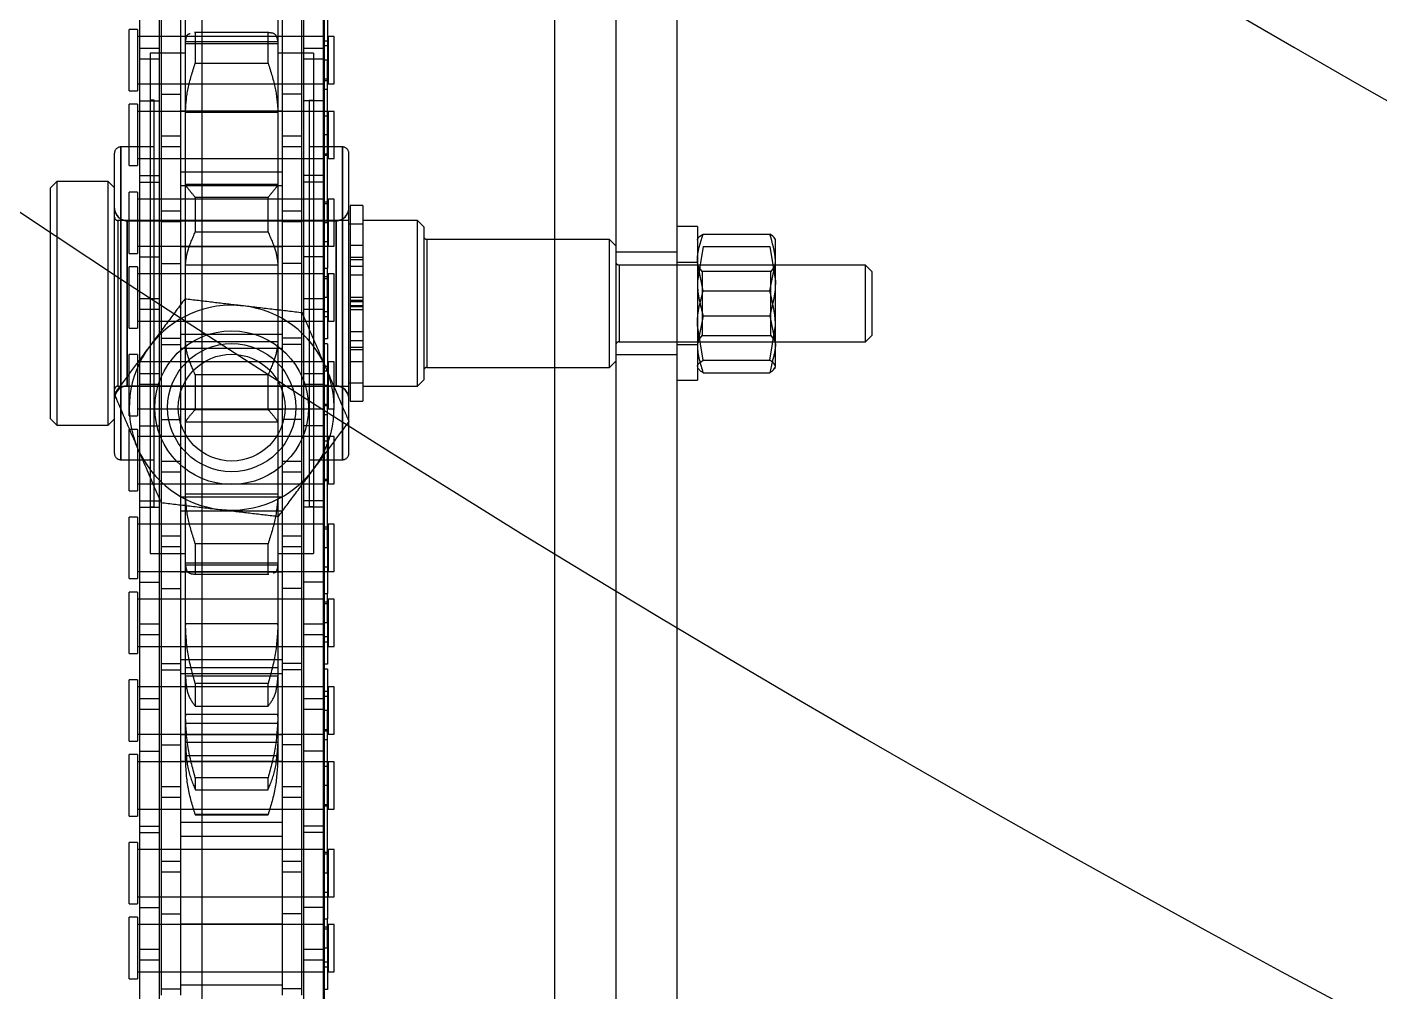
# Model space of a CAD drawing. Header units: metres. Extents: x 0 to 63075, y 0 to 44550.
# Drawn here: x 14133.5 to 14239.1, y 30574.9 to 30650.2 of the extents above; entities that cross this region are included whole.
import ezdxf

# ---------------------------------------------------------------- set-up
doc = ezdxf.new("R2010")
doc.units = ezdxf.units.M
doc.header["$LTSCALE"] = 75
doc.linetypes.add('HIDDEN2', pattern=[4.7625, 3.175, -1.5875])
for name, color, linetype in [('SDM', 7, 'Continuous'), ('SL1', 8, 'Continuous'), ('SL4', 4, 'Continuous'), ('ST1', 7, 'HIDDEN2')]:
    doc.layers.add(name, color=color, linetype=linetype)

# ---------------------------------------------------------------- blocks, each defined once
blk = doc.blocks.new('A$C52ce5e24')
at = {"layer": 'SL1'}
for radius, start, end in [(1221.5, 124.20985, 67.29436), (1158, 126.37415, 69.37001), (1150, 126.66829, 69.21988)]:
    blk.add_arc((6551.95, 10099.98), radius, start, end, dxfattribs=at)
blk = doc.blocks.new('A$Cb6dca9d5')
at = {"layer": 'SL4'}
for p, q in [((337.77, 4619.72), (337.77, 3669.71)), ((328.24, 3669.71), (328.24, 4459.48)), ((339.37, 3894.87), (337.77, 3894.87)), ((339.37, 3894.87), (339.37, 3882.87)), ((339.81, 3894.29), (345.02, 3894.29)), ((339.41, 3893.95), (339.37, 3893.87)), ((345.47, 3893.87), (345.42, 3893.95)), ((345.47, 3892.07), (345.47, 3893.87)), ((339.81, 3889.85), (339.37, 3892.07)), ((345.02, 3889.85), (345.47, 3892.07)), ((345.47, 3887.14), (345.47, 3892.07)), ((352.5, 3891.87), (345.47, 3891.87)), ((353, 3891.37), (352.5, 3891.87)), ((352.5, 3885.87), (352.5, 3891.87)), ((353, 3891.37), (353, 3886.37)), ((339.81, 3889.85), (345.02, 3889.85)), ((339.81, 3884.43), (339.37, 3887.14)), ((345.02, 3884.43), (345.47, 3887.14)), ((345.47, 3883.94), (345.47, 3887.14)), ((345.47, 3885.87), (352.5, 3885.87)), ((352.5, 3885.87), (353, 3886.37)), ((339.81, 3884.43), (345.02, 3884.43)), ((345.2, 3884.28), (345.02, 3883.46)), ((345.42, 3883.8), (345.47, 3883.87)), ((337.77, 3882.87), (339.37, 3882.87)), ((339.81, 3883.46), (345.02, 3883.46))]:
    blk.add_line(p, q, dxfattribs=at)
for points, knots in [([(339.37, 3892.07), (339.37, 3892.12), (339.37, 3892.87), (339.6, 3893.6), (339.81, 3894.29)], [0, 0, 0, 0, 0.070201, 1, 1, 1, 1]), ([(339.37, 3893.8), (339.37, 3893.85), (339.4, 3894.01), (339.64, 3894.17), (339.81, 3894.29)], [0, 0, 0, 0, 0.268634, 1, 1, 1, 1]), ([(345.47, 3892.07), (345.46, 3892.12), (345.46, 3892.87), (345.23, 3893.6), (345.02, 3894.29)], [0, 0, 0, 0, 0.070201, 1, 1, 1, 1]), ([(345.47, 3893.8), (345.46, 3893.85), (345.43, 3894.01), (345.19, 3894.17), (345.02, 3894.29)], [0, 0, 0, 0, 0.268634, 1, 1, 1, 1]), ([(339.37, 3887.14), (339.37, 3887.2), (339.37, 3888.12), (339.6, 3889.01), (339.81, 3889.85)], [0, 0, 0, 0, 0.0702006, 1, 1, 1, 1]), ([(345.47, 3887.14), (345.46, 3887.2), (345.46, 3888.12), (345.23, 3889.01), (345.02, 3889.85)], [0, 0, 0, 0, 0.070201, 1, 1, 1, 1]), ([(339.37, 3883.94), (339.37, 3883.99), (339.4, 3884.15), (339.64, 3884.31), (339.81, 3884.43)], [0, 0, 0, 0, 0.268634, 1, 1, 1, 1]), ([(339.81, 3883.46), (339.74, 3883.5), (339.55, 3883.61), (339.5, 3883.73), (339.46, 3883.8)], [0, 0, 0, 0, 0.360683, 1, 1, 1, 1]), ([(345.47, 3883.94), (345.46, 3883.99), (345.43, 3884.15), (345.19, 3884.31), (345.02, 3884.43)], [0, 0, 0, 0, 0.268634, 1, 1, 1, 1]), ([(345.02, 3883.46), (345.09, 3883.5), (345.35, 3883.66), (345.41, 3883.82), (345.47, 3883.94)], [0, 0, 0, 0, 0.257551, 1, 1, 1, 1])]:
    blk.add_open_spline(points, degree=3, knots=knots, dxfattribs=at)
at = {"layer": 'ST1'}
for p, q in [((333, 4669.71), (333, 3669.71)), ((328.24, 3669.71), (328.24, 4459.48)), ((300.7, 3732.73), (300.7, 3956.34)), ((310.22, 3949.79), (310.22, 3732.73)), ((295.84, 3904.7), (295.84, 3913.79)), ((297.36, 3904.7), (297.36, 3913.79)), ((299.4, 3909.35), (299.4, 3913.89)), ((306.61, 3913.89), (306.61, 3909.35)), ((308.64, 3904.7), (308.64, 3913.79)), ((310.16, 3904.7), (310.16, 3913.79)), ((297.51, 3901.95), (297.51, 3911.05)), ((299.03, 3901.95), (299.03, 3911.05)), ((306.97, 3901.95), (306.97, 3911.05)), ((308.48, 3901.95), (308.48, 3911.05)), ((310.49, 3911.11), (310.49, 3907.87)), ((295, 3905.48), (295, 3910.27)), ((295.66, 3910.27), (295, 3910.27)), ((295.66, 3910.27), (295.66, 3905.48)), ((300.16, 3910.02), (300.1, 3910)), ((305.9, 3910.02), (300.1, 3910.02)), ((300.16, 3910.02), (300.16, 3907.64)), ((305.84, 3910.02), (300.16, 3910.02)), ((305.84, 3907.64), (305.84, 3910.02)), ((310.16, 3909.72), (295.66, 3909.72)), ((297.36, 3909.72), (295.84, 3909.72)), ((299.03, 3909.72), (297.51, 3909.72)), ((306.97, 3909.72), (299.03, 3909.72)), ((299.4, 3903.86), (299.4, 3909.35)), ((306.61, 3909.31), (299.4, 3909.31)), ((299.4, 3909.16), (306.61, 3909.16)), ((306.61, 3909.35), (306.61, 3903.86)), ((308.48, 3909.72), (306.97, 3909.72)), ((310.16, 3909.72), (308.64, 3909.72)), ((310.53, 3909.35), (310.16, 3909.35)), ((310.49, 3908.98), (310.16, 3908.98)), ((310.53, 3909.72), (310.53, 3906.03)), ((311, 3909.72), (310.53, 3909.72)), ((311, 3906.03), (311, 3909.72)), ((295.84, 3908.81), (297.36, 3908.81)), ((297.36, 3907.95), (295.84, 3907.95)), ((299.4, 3908.42), (296.63, 3908.42)), ((296.63, 3908.42), (296.63, 3869.33)), ((309.38, 3908.42), (306.61, 3908.42)), ((308.64, 3908.81), (310.16, 3908.81)), ((310.16, 3907.95), (308.64, 3907.95)), ((309.38, 3908.42), (309.38, 3869.33)), ((310.49, 3907.87), (310.16, 3907.87)), ((310.49, 3895.17), (310.49, 3907.87)), ((300.16, 3907.64), (305.84, 3907.64)), ((295.66, 3906.03), (310.16, 3906.03)), ((295.84, 3906.03), (297.36, 3906.03)), ((297.51, 3906.03), (299.03, 3906.03)), ((299.03, 3906.03), (306.97, 3906.03)), ((306.97, 3905.99), (299.03, 3905.99)), ((306.97, 3906.03), (308.48, 3906.03)), ((308.64, 3906.03), (310.16, 3906.03)), ((310.16, 3906.4), (310.53, 3906.4)), ((310.49, 3906.26), (310.16, 3906.26)), ((310.53, 3906.03), (311, 3906.03)), ((295, 3905.48), (295.66, 3905.48)), ((295.84, 3904.7), (297.36, 3904.7)), ((295.84, 3898.35), (295.84, 3904.7)), ((296.94, 3904.75), (296.63, 3904.75)), ((296.94, 3872.99), (296.94, 3904.75)), ((297.36, 3898.35), (297.36, 3904.7)), ((297.51, 3905.2), (299.03, 3905.2)), ((308.48, 3905.2), (306.97, 3905.2)), ((310.16, 3904.7), (308.64, 3904.7)), ((308.64, 3898.35), (308.64, 3904.7)), ((309.06, 3904.75), (309.38, 3904.75)), ((309.06, 3904.75), (309.06, 3872.99)), ((310.49, 3905.58), (310.16, 3905.58)), ((310.16, 3898.35), (310.16, 3904.7)), ((295, 3899.63), (295, 3904.43)), ((295.66, 3904.43), (295, 3904.43)), ((295.66, 3904.43), (295.66, 3899.63)), ((310.16, 3903.87), (295.66, 3903.87)), ((297.36, 3903.87), (295.84, 3903.87)), ((299.03, 3903.87), (297.51, 3903.87)), ((299.03, 3903.91), (306.97, 3903.91)), ((306.97, 3903.87), (299.03, 3903.87)), ((299.4, 3903.78), (299.4, 3903.86)), ((306.61, 3903.78), (299.4, 3903.78)), ((299.4, 3898.15), (299.4, 3903.78)), ((306.61, 3903.86), (306.61, 3903.78)), ((306.61, 3903.78), (306.61, 3898.15)), ((308.48, 3903.87), (306.97, 3903.87)), ((310.49, 3903.87), (308.64, 3903.87)), ((310.53, 3903.87), (310.53, 3900.18)), ((311, 3903.87), (310.53, 3903.87)), ((311, 3900.18), (311, 3903.87)), ((310.53, 3903.5), (310.16, 3903.5)), ((297.51, 3901.09), (297.51, 3901.95)), ((297.51, 3901.95), (299.03, 3901.95)), ((299.03, 3901.09), (299.03, 3901.95)), ((306.97, 3901.09), (306.97, 3901.95)), ((306.97, 3901.95), (308.48, 3901.95)), ((308.48, 3901.09), (308.48, 3901.95)), ((310.49, 3902.03), (310.16, 3902.03)), ((293.86, 3877.15), (293.86, 3900.6)), ((294.34, 3876.66), (294.34, 3901.09)), ((296.94, 3901.09), (294.34, 3901.09)), ((294.34, 3901.09), (294.34, 3876.66)), ((297.51, 3892), (297.51, 3901.09)), ((299.03, 3901.09), (297.51, 3901.09)), ((299.03, 3892), (299.03, 3901.09)), ((306.97, 3892), (306.97, 3901.09)), ((308.48, 3901.09), (306.97, 3901.09)), ((308.48, 3892), (308.48, 3901.09)), ((311.66, 3901.09), (309.06, 3901.09)), ((310.16, 3900.55), (310.53, 3900.55)), ((311.66, 3876.66), (311.66, 3901.09)), ((311.66, 3901.09), (311.66, 3876.66)), ((312.15, 3877.15), (312.15, 3900.6)), ((295, 3899.63), (295.66, 3899.63)), ((295.66, 3900.18), (310.16, 3900.18)), ((295.84, 3900.18), (297.36, 3900.18)), ((297.51, 3900.18), (299.03, 3900.18)), ((299.03, 3900.18), (306.97, 3900.18)), ((306.97, 3900.18), (308.48, 3900.18)), ((308.64, 3900.18), (310.16, 3900.18)), ((310.49, 3900.41), (310.16, 3900.41)), ((310.53, 3900.18), (311, 3900.18)), ((289.36, 3898.4), (288.86, 3897.9)), ((289.36, 3898.4), (289.36, 3879.35)), ((293.36, 3898.4), (289.36, 3898.4)), ((293.36, 3879.35), (293.36, 3898.4)), ((293.86, 3897.9), (293.36, 3898.4)), ((295.84, 3898.85), (297.36, 3898.85)), ((295.84, 3898.35), (297.36, 3898.35)), ((295.84, 3889.25), (295.84, 3898.35)), ((297.36, 3889.25), (297.36, 3898.35)), ((306.97, 3899.13), (299.03, 3899.13)), ((310.16, 3898.85), (308.64, 3898.85)), ((310.16, 3898.35), (308.64, 3898.35)), ((308.64, 3889.25), (308.64, 3898.35)), ((310.16, 3889.25), (310.16, 3898.35)), ((288.86, 3879.85), (288.86, 3897.9)), ((295, 3892.78), (295, 3897.57)), ((295.66, 3897.57), (295, 3897.57)), ((295.66, 3897.57), (295.66, 3892.78)), ((299.03, 3898.07), (306.97, 3898.07)), ((299.4, 3891.91), (299.4, 3898.15)), ((299.4, 3898.15), (299.4, 3898.15)), ((306.61, 3898.15), (299.4, 3898.15)), ((306.61, 3898.15), (306.61, 3891.91)), ((306.61, 3898.15), (306.61, 3898.15)), ((310.16, 3897.02), (295.66, 3897.02)), ((297.36, 3897.02), (295.84, 3897.02)), ((299.03, 3897.02), (297.51, 3897.02)), ((306.97, 3897.02), (299.03, 3897.02)), ((300.16, 3897.15), (300.16, 3894.45)), ((305.84, 3897.15), (300.16, 3897.15)), ((305.84, 3894.45), (305.84, 3897.15)), ((308.48, 3897.02), (306.97, 3897.02)), ((310.16, 3897.02), (308.64, 3897.02)), ((310.49, 3896.79), (310.16, 3896.79)), ((310.53, 3896.65), (310.16, 3896.65)), ((310.53, 3897.02), (310.53, 3893.33)), ((311, 3897.02), (310.53, 3897.02)), ((311, 3893.33), (311, 3897.02)), ((312.25, 3896.52), (312.25, 3881.23)), ((313.25, 3896.52), (312.25, 3896.52)), ((313.25, 3896.52), (313.25, 3881.23)), ((294.11, 3895.35), (294.11, 3882.4)), ((312.15, 3895.35), (294.11, 3895.35)), ((311.17, 3895.35), (294.83, 3895.35)), ((294.83, 3895.32), (294.83, 3882.42)), ((294.83, 3895.32), (311.17, 3895.32)), ((294.83, 3882.42), (294.83, 3895.32)), ((297.51, 3896.11), (299.03, 3896.11)), ((299.03, 3895.25), (297.51, 3895.25)), ((306.97, 3896.11), (308.48, 3896.11)), ((308.48, 3895.25), (306.97, 3895.25)), ((310.49, 3895.17), (310.16, 3895.17)), ((310.49, 3895.17), (310.49, 3891.62)), ((311.17, 3895.32), (311.17, 3882.42)), ((311.17, 3882.42), (311.17, 3895.32)), ((317.5, 3895.35), (313.25, 3895.35)), ((317.5, 3882.4), (317.5, 3895.35)), ((318, 3894.85), (317.5, 3895.35)), ((300.16, 3894.45), (305.84, 3894.45)), ((313.25, 3895.07), (312.15, 3895.07)), ((313.25, 3895.07), (312.25, 3895.07)), ((318, 3894.85), (318, 3882.9)), ((295.66, 3893.33), (310.16, 3893.33)), ((295.84, 3893.33), (297.36, 3893.33)), ((297.51, 3893.33), (299.03, 3893.33)), ((299.03, 3893.33), (306.97, 3893.33)), ((306.97, 3893.29), (299.03, 3893.29)), ((306.97, 3893.33), (308.48, 3893.33)), ((308.64, 3893.33), (310.49, 3893.33)), ((310.16, 3893.7), (310.53, 3893.7)), ((310.53, 3893.33), (311, 3893.33)), ((312.25, 3893.42), (313.25, 3893.42)), ((318.25, 3893.87), (318.25, 3883.92)), ((332.5, 3893.87), (318.25, 3893.87)), ((332.5, 3883.87), (332.5, 3893.87)), ((333, 3893.37), (332.5, 3893.87)), ((333, 3893.37), (333, 3884.37)), ((339.81, 3893.31), (339.37, 3890.61)), ((339.81, 3893.31), (345.02, 3893.31)), ((345.02, 3893.31), (345.47, 3890.61)), ((295, 3892.78), (295.66, 3892.78)), ((295.84, 3892.5), (297.36, 3892.5)), ((310.16, 3892.5), (308.64, 3892.5)), ((312.25, 3892.47), (313.25, 3892.47)), ((312.25, 3892.29), (313.25, 3892.29)), ((337.77, 3892.87), (333, 3892.87)), ((339.37, 3892.07), (337.77, 3892.07)), ((295, 3886.93), (295, 3891.73)), ((295.66, 3891.73), (295, 3891.73)), ((295.66, 3891.73), (295.66, 3886.93)), ((310.16, 3891.17), (295.66, 3891.17)), ((297.36, 3891.17), (295.84, 3891.17)), ((297.51, 3892), (299.03, 3892)), ((297.51, 3885.65), (297.51, 3892)), ((299.03, 3891.17), (297.51, 3891.17)), ((299.03, 3885.65), (299.03, 3892)), ((299.03, 3891.21), (306.97, 3891.21)), ((306.97, 3891.17), (299.03, 3891.17)), ((299.4, 3891.86), (299.4, 3891.91)), ((306.61, 3891.86), (299.4, 3891.86)), ((299.4, 3885.88), (299.4, 3891.86)), ((306.61, 3891.91), (306.61, 3891.86)), ((306.61, 3891.86), (306.61, 3885.88)), ((308.48, 3892), (306.97, 3892)), ((306.97, 3885.65), (306.97, 3892)), ((308.48, 3891.17), (306.97, 3891.17)), ((308.48, 3885.65), (308.48, 3892)), ((310.16, 3891.17), (308.64, 3891.17)), ((310.16, 3891.62), (310.49, 3891.62)), ((310.49, 3889.33), (310.49, 3891.62)), ((310.53, 3891.17), (310.53, 3887.48)), ((311, 3891.17), (310.53, 3891.17)), ((311, 3887.48), (311, 3891.17)), ((312.25, 3891.78), (313.25, 3891.78)), ((313.25, 3891.07), (312.25, 3891.07)), ((333.25, 3891.87), (333.25, 3885.87)), ((345.47, 3891.87), (333.25, 3891.87)), ((339.39, 3891.87), (339.37, 3891.87)), ((339.39, 3891.87), (339.39, 3885.87)), ((339.74, 3891.37), (339.39, 3891.87)), ((339.74, 3891.37), (339.74, 3886.41)), ((345.11, 3891.37), (339.74, 3891.37)), ((345.47, 3891.87), (345.11, 3891.37)), ((345.11, 3886.37), (345.11, 3891.37)), ((310.49, 3890.95), (310.16, 3890.95)), ((310.53, 3890.8), (310.16, 3890.8)), ((295.84, 3888.39), (295.84, 3889.25)), ((295.84, 3889.25), (297.36, 3889.25)), ((297.36, 3888.39), (297.36, 3889.25)), ((308.64, 3888.39), (308.64, 3889.25)), ((308.64, 3889.25), (310.16, 3889.25)), ((310.49, 3889.33), (310.16, 3889.33)), ((310.16, 3888.39), (310.16, 3889.25)), ((310.49, 3889.33), (310.49, 3886.1)), ((312.25, 3889.37), (313.25, 3889.37)), ((312.25, 3889.12), (313.25, 3889.12)), ((312.25, 3889.03), (313.25, 3889.03)), ((295.84, 3879.3), (295.84, 3888.39)), ((297.36, 3888.39), (295.84, 3888.39)), ((297.36, 3879.3), (297.36, 3888.39)), ((308.64, 3879.3), (308.64, 3888.39)), ((310.16, 3888.39), (308.64, 3888.39)), ((310.16, 3879.3), (310.16, 3888.39)), ((310.49, 3888.22), (310.16, 3888.22)), ((310.16, 3887.85), (310.53, 3887.85)), ((312.25, 3888.71), (313.25, 3888.71)), ((312.25, 3888.62), (313.25, 3888.62)), ((313.25, 3888.37), (312.25, 3888.37)), ((339.81, 3887.9), (339.37, 3885.68)), ((339.81, 3887.9), (345.02, 3887.9)), ((345.02, 3887.9), (345.47, 3885.68)), ((295, 3886.93), (295.66, 3886.93)), ((295.66, 3887.48), (310.16, 3887.48)), ((295.84, 3887.48), (297.36, 3887.48)), ((297.51, 3887.48), (299.03, 3887.48)), ((299.03, 3887.48), (306.97, 3887.48)), ((306.97, 3887.48), (308.48, 3887.48)), ((308.64, 3887.48), (310.16, 3887.48)), ((310.53, 3887.48), (311, 3887.48)), ((297.51, 3886.15), (299.03, 3886.15)), ((306.97, 3886.43), (299.03, 3886.43)), ((299.4, 3885.83), (299.4, 3885.88)), ((306.61, 3885.88), (299.4, 3885.88)), ((299.4, 3879.6), (299.4, 3885.83)), ((306.61, 3885.88), (306.61, 3885.83)), ((306.61, 3885.83), (306.61, 3879.6)), ((308.48, 3886.15), (306.97, 3886.15)), ((310.49, 3886.1), (310.16, 3886.1)), ((310.49, 3885.71), (310.16, 3885.71)), ((310.49, 3885.71), (310.49, 3882.47)), ((312.25, 3886.67), (313.25, 3886.67)), ((312.25, 3885.97), (313.25, 3885.97)), ((333.25, 3885.87), (345.47, 3885.87)), ((337.77, 3885.67), (339.37, 3885.67)), ((339.37, 3885.87), (339.39, 3885.87)), ((339.39, 3885.87), (339.74, 3886.37)), ((339.74, 3886.41), (339.74, 3886.37)), ((339.74, 3886.37), (345.11, 3886.37)), ((345.11, 3886.37), (345.47, 3885.87)), ((295, 3880.08), (295, 3884.87)), ((295.66, 3884.87), (295, 3884.87)), ((295.66, 3884.87), (295.66, 3880.08)), ((297.51, 3885.65), (299.03, 3885.65)), ((297.51, 3876.55), (297.51, 3885.65)), ((299.03, 3876.55), (299.03, 3885.65)), ((299.03, 3885.37), (306.97, 3885.37)), ((308.48, 3885.65), (306.97, 3885.65)), ((306.97, 3876.55), (306.97, 3885.65)), ((308.48, 3876.55), (308.48, 3885.65)), ((312.25, 3885.45), (313.25, 3885.45)), ((312.25, 3885.28), (313.25, 3885.28)), ((333, 3884.87), (337.77, 3884.87)), ((310.16, 3884.32), (295.66, 3884.32)), ((297.36, 3884.32), (295.84, 3884.32)), ((299.03, 3884.32), (297.51, 3884.32)), ((306.97, 3884.32), (299.03, 3884.32)), ((308.48, 3884.32), (306.97, 3884.32)), ((310.16, 3884.32), (308.64, 3884.32)), ((310.53, 3883.95), (310.16, 3883.95)), ((310.49, 3883.58), (310.16, 3883.58)), ((310.53, 3884.32), (310.53, 3880.63)), ((311, 3884.32), (310.53, 3884.32)), ((311, 3880.63), (311, 3884.32)), ((312.25, 3884.33), (313.25, 3884.33)), ((318.25, 3883.87), (332.5, 3883.87)), ((332.5, 3883.87), (333, 3884.37)), ((295.84, 3883.41), (297.36, 3883.41)), ((297.36, 3882.55), (295.84, 3882.55)), ((305.84, 3883.29), (300.16, 3883.29)), ((300.16, 3883.29), (300.16, 3880.59)), ((305.84, 3880.59), (305.84, 3883.29)), ((308.64, 3883.41), (310.16, 3883.41)), ((310.16, 3882.55), (308.64, 3882.55)), ((312.15, 3882.67), (313.25, 3882.67)), ((312.25, 3882.67), (313.25, 3882.67)), ((317.5, 3882.4), (318, 3882.9)), ((294.11, 3882.4), (312.15, 3882.4)), ((311.17, 3882.42), (294.83, 3882.42)), ((294.83, 3882.4), (311.17, 3882.4)), ((310.49, 3882.47), (310.16, 3882.47)), ((310.49, 3869.77), (310.49, 3882.47)), ((313.25, 3882.4), (317.5, 3882.4)), ((295.66, 3880.63), (310.16, 3880.63)), ((295.84, 3880.63), (297.36, 3880.63)), ((297.51, 3880.63), (299.03, 3880.63)), ((299.03, 3880.63), (306.97, 3880.63)), ((306.97, 3880.59), (299.03, 3880.59)), ((300.16, 3880.59), (305.84, 3880.59)), ((306.97, 3880.63), (308.48, 3880.63)), ((308.64, 3880.63), (310.16, 3880.63)), ((310.16, 3881), (310.53, 3881)), ((310.49, 3880.86), (310.16, 3880.86)), ((310.53, 3880.63), (311, 3880.63)), ((312.25, 3881.23), (313.25, 3881.23)), ((288.86, 3879.85), (289.36, 3879.35)), ((289.36, 3879.35), (293.36, 3879.35)), ((293.36, 3879.35), (293.86, 3879.85)), ((295, 3880.08), (295.66, 3880.08)), ((297.51, 3879.8), (299.03, 3879.8)), ((299.4, 3879.59), (299.4, 3879.6)), ((306.61, 3879.59), (299.4, 3879.59)), ((299.4, 3873.97), (299.4, 3879.59)), ((306.61, 3879.6), (306.61, 3879.59)), ((306.61, 3879.59), (306.61, 3873.97)), ((308.48, 3879.8), (306.97, 3879.8)), ((310.49, 3880.18), (310.16, 3880.18)), ((295, 3874.23), (295, 3879.03)), ((295.66, 3879.03), (295, 3879.03)), ((295.66, 3879.03), (295.66, 3874.23)), ((310.16, 3878.47), (295.66, 3878.47)), ((295.84, 3879.3), (297.36, 3879.3)), ((295.84, 3872.95), (295.84, 3879.3)), ((297.36, 3878.47), (295.84, 3878.47)), ((297.36, 3872.95), (297.36, 3879.3)), ((299.03, 3878.47), (297.51, 3878.47)), ((299.03, 3878.51), (306.97, 3878.51)), ((306.97, 3878.47), (299.03, 3878.47)), ((308.48, 3878.47), (306.97, 3878.47)), ((310.16, 3879.3), (308.64, 3879.3)), ((308.64, 3872.95), (308.64, 3879.3)), ((310.49, 3878.47), (308.64, 3878.47)), ((310.16, 3872.95), (310.16, 3879.3)), ((310.53, 3878.47), (310.53, 3874.78)), ((311, 3878.47), (310.53, 3878.47)), ((311, 3874.78), (311, 3878.47)), ((310.53, 3878.1), (310.16, 3878.1)), ((294.34, 3876.66), (296.94, 3876.66)), ((297.51, 3875.69), (297.51, 3876.55)), ((297.51, 3876.55), (299.03, 3876.55)), ((299.03, 3875.69), (299.03, 3876.55)), ((306.97, 3875.69), (306.97, 3876.55)), ((306.97, 3876.55), (308.48, 3876.55)), ((308.48, 3875.69), (308.48, 3876.55)), ((309.06, 3876.66), (311.66, 3876.66)), ((310.49, 3876.63), (310.16, 3876.63)), ((297.51, 3866.6), (297.51, 3875.69)), ((299.03, 3875.69), (297.51, 3875.69)), ((299.03, 3866.6), (299.03, 3875.69)), ((306.97, 3866.6), (306.97, 3875.69)), ((308.48, 3875.69), (306.97, 3875.69)), ((308.48, 3866.6), (308.48, 3875.69)), ((310.16, 3875.15), (310.53, 3875.15)), ((295, 3874.23), (295.66, 3874.23)), ((295.66, 3874.78), (310.16, 3874.78)), ((295.84, 3874.78), (297.36, 3874.78)), ((297.51, 3874.78), (299.03, 3874.78)), ((299.03, 3874.78), (306.97, 3874.78)), ((306.97, 3874.78), (308.48, 3874.78)), ((308.64, 3874.78), (310.16, 3874.78)), ((310.49, 3875.01), (310.16, 3875.01)), ((310.53, 3874.78), (311, 3874.78)), ((295.84, 3873.45), (297.36, 3873.45)), ((296.63, 3872.99), (296.94, 3872.99)), ((306.97, 3873.73), (299.03, 3873.73)), ((299.4, 3873.88), (299.4, 3873.97)), ((306.61, 3873.97), (299.4, 3873.97)), ((299.4, 3868.4), (299.4, 3873.88)), ((306.61, 3873.97), (306.61, 3873.88)), ((306.61, 3873.88), (306.61, 3868.4)), ((310.16, 3873.45), (308.64, 3873.45)), ((309.38, 3872.99), (309.06, 3872.99)), ((295, 3867.38), (295, 3872.17)), ((295.66, 3872.17), (295, 3872.17)), ((295.66, 3872.17), (295.66, 3867.38)), ((295.84, 3872.95), (297.36, 3872.95)), ((295.84, 3863.85), (295.84, 3872.95)), ((297.36, 3863.85), (297.36, 3872.95)), ((299.03, 3872.67), (306.97, 3872.67)), ((310.16, 3872.95), (308.64, 3872.95)), ((308.64, 3863.85), (308.64, 3872.95)), ((310.16, 3863.85), (310.16, 3872.95)), ((310.16, 3871.62), (295.66, 3871.62)), ((297.36, 3871.62), (295.84, 3871.62)), ((299.03, 3871.62), (297.51, 3871.62)), ((306.97, 3871.62), (299.03, 3871.62)), ((308.48, 3871.62), (306.97, 3871.62)), ((310.16, 3871.62), (308.64, 3871.62)), ((310.49, 3871.39), (310.16, 3871.39)), ((310.53, 3871.25), (310.16, 3871.25)), ((310.53, 3871.62), (310.53, 3867.93)), ((311, 3871.62), (310.53, 3871.62)), ((311, 3867.93), (311, 3871.62)), ((297.51, 3870.71), (299.03, 3870.71)), ((299.03, 3869.85), (297.51, 3869.85)), ((305.84, 3870.1), (300.16, 3870.1)), ((300.16, 3870.1), (300.16, 3867.73)), ((305.84, 3867.73), (305.84, 3870.1)), ((306.97, 3870.71), (308.48, 3870.71)), ((308.48, 3869.85), (306.97, 3869.85)), ((296.63, 3869.33), (299.4, 3869.33)), ((306.61, 3869.33), (309.38, 3869.33)), ((310.49, 3869.77), (310.16, 3869.77)), ((310.49, 3869.77), (310.49, 3866.22)), ((295.66, 3867.93), (310.16, 3867.93)), ((295.84, 3867.93), (297.36, 3867.93)), ((297.51, 3867.93), (299.03, 3867.93)), ((299.03, 3867.93), (306.97, 3867.93)), ((306.97, 3867.89), (299.03, 3867.89)), ((306.61, 3868.59), (299.4, 3868.59)), ((306.61, 3868.44), (299.4, 3868.44)), ((299.4, 3863.85), (299.4, 3868.4)), ((300.1, 3867.72), (305.9, 3867.72)), ((300.16, 3867.73), (305.84, 3867.73)), ((305.84, 3867.73), (305.9, 3867.74)), ((306.61, 3868.4), (306.61, 3863.85)), ((306.97, 3867.93), (308.48, 3867.93)), ((308.64, 3867.93), (310.49, 3867.93)), ((310.16, 3868.3), (310.53, 3868.3)), ((310.53, 3867.93), (311, 3867.93)), ((295, 3867.38), (295.66, 3867.38)), ((295.84, 3867.1), (297.36, 3867.1)), ((310.16, 3867.1), (308.64, 3867.1)), ((295, 3861.53), (295, 3866.33)), ((295.66, 3866.33), (295, 3866.33)), ((295.66, 3866.33), (295.66, 3861.53)), ((310.16, 3865.77), (295.66, 3865.77)), ((297.36, 3865.77), (295.84, 3865.77)), ((297.51, 3866.6), (299.03, 3866.6)), ((297.51, 3860.25), (297.51, 3866.6)), ((299.03, 3865.77), (297.51, 3865.77)), ((299.03, 3860.25), (299.03, 3866.6)), ((299.03, 3865.81), (306.97, 3865.81)), ((306.97, 3865.77), (299.03, 3865.77)), ((308.48, 3866.6), (306.97, 3866.6)), ((306.97, 3860.25), (306.97, 3866.6)), ((308.48, 3865.77), (306.97, 3865.77)), ((308.48, 3860.25), (308.48, 3866.6)), ((310.16, 3865.77), (308.64, 3865.77)), ((310.16, 3866.22), (310.49, 3866.22)), ((310.49, 3863.93), (310.49, 3866.22)), ((310.53, 3865.77), (310.53, 3862.08)), ((311, 3865.77), (310.53, 3865.77)), ((311, 3862.08), (311, 3865.77)), ((310.49, 3865.55), (310.16, 3865.55)), ((310.53, 3865.4), (310.16, 3865.4)), ((295.84, 3862.99), (295.84, 3863.85)), ((295.84, 3863.85), (297.36, 3863.85)), ((297.36, 3862.99), (297.36, 3863.85)), ((306.61, 3863.85), (299.4, 3863.85)), ((299.4, 3863.74), (299.4, 3863.85)), ((299.4, 3863.85), (299.4, 3863.74)), ((299.4, 3859.67), (299.4, 3863.74)), ((306.61, 3863.85), (306.61, 3863.74)), ((306.61, 3863.74), (306.61, 3863.85)), ((306.61, 3863.74), (306.61, 3859.67)), ((308.64, 3862.99), (308.64, 3863.85)), ((308.64, 3863.85), (310.16, 3863.85)), ((310.49, 3863.93), (310.16, 3863.93)), ((310.16, 3862.99), (310.16, 3863.85)), ((310.49, 3863.93), (310.49, 3860.7)), ((295.84, 3853.9), (295.84, 3862.99)), ((297.36, 3862.99), (295.84, 3862.99)), ((297.36, 3853.9), (297.36, 3862.99)), ((308.64, 3853.9), (308.64, 3862.99)), ((310.16, 3862.99), (308.64, 3862.99)), ((310.16, 3853.9), (310.16, 3862.99)), ((310.49, 3862.82), (310.16, 3862.82)), ((310.16, 3862.45), (310.53, 3862.45)), ((295, 3861.53), (295.66, 3861.53)), ((295.66, 3862.08), (310.16, 3862.08)), ((295.84, 3862.08), (297.36, 3862.08)), ((297.51, 3862.08), (299.03, 3862.08)), ((299.03, 3862.08), (306.97, 3862.08)), ((306.97, 3862.08), (308.48, 3862.08)), ((308.64, 3862.08), (310.16, 3862.08)), ((310.53, 3862.08), (311, 3862.08)), ((297.51, 3860.75), (299.03, 3860.75)), ((306.97, 3861.03), (299.03, 3861.03)), ((306.61, 3860.42), (299.4, 3860.42)), ((308.48, 3860.75), (306.97, 3860.75)), ((310.49, 3860.7), (310.16, 3860.7)), ((295, 3854.68), (295, 3859.47)), ((295.66, 3859.47), (295, 3859.47)), ((295.66, 3859.47), (295.66, 3854.68)), ((297.51, 3860.25), (299.03, 3860.25)), ((297.51, 3851.15), (297.51, 3860.25)), ((299.03, 3851.15), (299.03, 3860.25)), ((299.03, 3859.97), (306.97, 3859.97)), ((306.61, 3859.75), (299.4, 3859.75)), ((299.4, 3856.76), (299.4, 3859.67)), ((306.61, 3859.67), (306.61, 3856.76)), ((308.48, 3860.25), (306.97, 3860.25)), ((306.97, 3851.15), (306.97, 3860.25)), ((308.48, 3851.15), (308.48, 3860.25)), ((310.49, 3860.31), (310.16, 3860.31)), ((310.49, 3860.31), (310.49, 3857.07)), ((310.16, 3858.92), (295.66, 3858.92)), ((297.36, 3858.92), (295.84, 3858.92)), ((299.03, 3858.92), (297.51, 3858.92)), ((306.97, 3858.92), (299.03, 3858.92)), ((300.16, 3859.18), (300.16, 3857.41)), ((305.84, 3859.18), (300.16, 3859.18)), ((305.84, 3857.41), (305.84, 3859.18)), ((308.48, 3858.92), (306.97, 3858.92)), ((310.16, 3858.92), (308.64, 3858.92)), ((310.53, 3858.55), (310.16, 3858.55)), ((310.53, 3858.92), (310.53, 3855.23)), ((311, 3858.92), (310.53, 3858.92)), ((311, 3855.23), (311, 3858.92)), ((295.84, 3858.01), (297.36, 3858.01)), ((297.36, 3857.15), (295.84, 3857.15)), ((300.16, 3857.41), (305.84, 3857.41)), ((308.64, 3858.01), (310.16, 3858.01)), ((310.16, 3857.15), (308.64, 3857.15)), ((310.49, 3858.18), (310.16, 3858.18)), ((306.61, 3856.76), (299.4, 3856.76)), ((299.4, 3856.63), (299.4, 3856.76)), ((299.4, 3856.76), (299.4, 3856.63)), ((299.4, 3854.46), (299.4, 3856.63)), ((306.61, 3856.76), (306.61, 3856.63)), ((306.61, 3856.63), (306.61, 3856.76)), ((306.61, 3856.63), (306.61, 3854.46)), ((310.49, 3857.07), (310.16, 3857.07)), ((310.49, 3844.37), (310.49, 3857.07)), ((295.66, 3855.23), (310.16, 3855.23)), ((295.84, 3855.23), (297.36, 3855.23)), ((297.51, 3855.23), (299.03, 3855.23)), ((299.03, 3855.23), (306.97, 3855.23)), ((306.97, 3855.19), (299.03, 3855.19)), ((306.61, 3856.07), (299.4, 3856.07)), ((306.97, 3855.23), (308.48, 3855.23)), ((308.64, 3855.23), (310.16, 3855.23)), ((310.16, 3855.6), (310.53, 3855.6)), ((310.49, 3855.46), (310.16, 3855.46)), ((310.53, 3855.23), (311, 3855.23)), ((295, 3854.68), (295.66, 3854.68)), ((297.51, 3854.4), (299.03, 3854.4)), ((306.61, 3854.57), (299.4, 3854.57)), ((299.4, 3853.53), (299.4, 3854.46)), ((306.61, 3854.46), (306.61, 3853.53)), ((308.48, 3854.4), (306.97, 3854.4)), ((310.49, 3854.78), (310.16, 3854.78)), ((295, 3848.83), (295, 3853.63)), ((295.66, 3853.63), (295, 3853.63)), ((295.66, 3853.63), (295.66, 3848.83)), ((310.16, 3853.07), (295.66, 3853.07)), ((295.84, 3853.9), (297.36, 3853.9)), ((295.84, 3847.55), (295.84, 3853.9)), ((297.36, 3853.07), (295.84, 3853.07)), ((297.36, 3847.55), (297.36, 3853.9)), ((299.03, 3853.07), (297.51, 3853.07)), ((299.03, 3853.11), (306.97, 3853.11)), ((306.97, 3853.07), (299.03, 3853.07)), ((306.61, 3853.53), (299.4, 3853.53)), ((299.4, 3853.41), (299.4, 3853.53)), ((299.4, 3853.53), (299.4, 3853.41)), ((299.4, 3853.27), (299.4, 3853.41)), ((306.6, 3852.77), (306.61, 3853.27)), ((306.61, 3853.53), (306.61, 3853.41)), ((306.61, 3853.41), (306.61, 3853.53)), ((306.61, 3853.41), (306.61, 3853.27)), ((308.48, 3853.07), (306.97, 3853.07)), ((310.16, 3853.9), (308.64, 3853.9)), ((308.64, 3847.55), (308.64, 3853.9)), ((310.49, 3853.07), (308.64, 3853.07)), ((310.16, 3847.55), (310.16, 3853.9)), ((310.53, 3853.07), (310.53, 3849.38)), ((311, 3853.07), (310.53, 3853.07)), ((311, 3849.38), (311, 3853.07)), ((310.53, 3852.7), (310.16, 3852.7)), ((297.51, 3850.29), (297.51, 3851.15)), ((297.51, 3851.15), (299.03, 3851.15)), ((299.03, 3850.29), (299.03, 3851.15)), ((300.16, 3851.83), (300.16, 3850.89)), ((305.84, 3851.83), (300.16, 3851.83)), ((300.16, 3850.89), (305.84, 3850.89)), ((305.84, 3850.89), (305.84, 3851.83)), ((306.97, 3850.29), (306.97, 3851.15)), ((306.97, 3851.15), (308.48, 3851.15)), ((308.48, 3850.29), (308.48, 3851.15)), ((310.49, 3851.23), (310.16, 3851.23)), ((297.51, 3841.2), (297.51, 3850.29)), ((299.03, 3850.29), (297.51, 3850.29)), ((299.03, 3841.2), (299.03, 3850.29)), ((306.97, 3841.2), (306.97, 3850.29)), ((308.48, 3850.29), (306.97, 3850.29)), ((308.48, 3841.2), (308.48, 3850.29)), ((310.16, 3849.75), (310.53, 3849.75)), ((295, 3848.83), (295.66, 3848.83)), ((295.66, 3849.38), (310.16, 3849.38)), ((295.84, 3849.38), (297.36, 3849.38)), ((297.51, 3849.38), (299.03, 3849.38)), ((299.03, 3849.38), (306.97, 3849.38)), ((305.84, 3848.96), (300.16, 3848.96)), ((300.16, 3848.96), (300.16, 3848.93)), ((300.16, 3848.93), (305.84, 3848.93)), ((305.84, 3848.93), (305.84, 3848.96)), ((306.97, 3849.38), (308.48, 3849.38)), ((308.64, 3849.38), (310.16, 3849.38)), ((310.49, 3849.61), (310.16, 3849.61)), ((310.53, 3849.38), (311, 3849.38)), ((295.84, 3848.05), (297.36, 3848.05)), ((306.97, 3848.33), (299.03, 3848.33)), ((310.16, 3848.05), (308.64, 3848.05)), ((295, 3841.98), (295, 3846.77)), ((295.66, 3846.77), (295, 3846.77)), ((295.66, 3846.77), (295.66, 3841.98)), ((295.84, 3847.55), (297.36, 3847.55)), ((295.84, 3838.45), (295.84, 3847.55)), ((297.36, 3838.45), (297.36, 3847.55)), ((299.03, 3847.27), (306.97, 3847.27)), ((310.16, 3847.55), (308.64, 3847.55)), ((308.64, 3838.45), (308.64, 3847.55)), ((310.16, 3838.45), (310.16, 3847.55)), ((310.16, 3846.22), (295.66, 3846.22)), ((297.36, 3846.22), (295.84, 3846.22)), ((299.03, 3846.22), (297.51, 3846.22)), ((306.97, 3846.22), (299.03, 3846.22)), ((308.48, 3846.22), (306.97, 3846.22)), ((310.16, 3846.22), (308.64, 3846.22)), ((310.49, 3845.99), (310.16, 3845.99)), ((310.53, 3845.85), (310.16, 3845.85)), ((310.53, 3846.22), (310.53, 3842.53)), ((311, 3846.22), (310.53, 3846.22)), ((311, 3842.53), (311, 3846.22)), ((297.51, 3845.31), (299.03, 3845.31)), ((306.97, 3845.31), (308.48, 3845.31)), ((299.03, 3844.45), (297.51, 3844.45)), ((308.48, 3844.45), (306.97, 3844.45)), ((310.49, 3844.37), (310.16, 3844.37)), ((310.49, 3844.37), (310.49, 3840.82)), ((295.66, 3842.53), (310.16, 3842.53)), ((295.84, 3842.53), (297.36, 3842.53)), ((297.51, 3842.53), (299.03, 3842.53)), ((299.03, 3842.53), (306.97, 3842.53)), ((306.97, 3842.49), (299.03, 3842.49)), ((306.97, 3842.53), (308.48, 3842.53)), ((308.64, 3842.53), (310.49, 3842.53)), ((310.16, 3842.9), (310.53, 3842.9)), ((310.53, 3842.53), (311, 3842.53)), ((295, 3841.98), (295.66, 3841.98)), ((295.84, 3841.7), (297.36, 3841.7)), ((310.16, 3841.7), (308.64, 3841.7)), ((295, 3836.13), (295, 3840.93)), ((295.66, 3840.93), (295, 3840.93)), ((295.66, 3840.93), (295.66, 3836.13)), ((310.16, 3840.37), (295.66, 3840.37)), ((297.36, 3840.37), (295.84, 3840.37)), ((297.51, 3841.2), (299.03, 3841.2)), ((297.51, 3834.85), (297.51, 3841.2)), ((299.03, 3840.37), (297.51, 3840.37)), ((299.03, 3834.85), (299.03, 3841.2)), ((299.03, 3840.41), (306.97, 3840.41)), ((306.97, 3840.37), (299.03, 3840.37)), ((308.48, 3841.2), (306.97, 3841.2)), ((306.97, 3834.85), (306.97, 3841.2)), ((308.48, 3840.37), (306.97, 3840.37)), ((308.48, 3834.85), (308.48, 3841.2)), ((310.16, 3840.37), (308.64, 3840.37)), ((310.16, 3840.82), (310.49, 3840.82)), ((310.49, 3838.53), (310.49, 3840.82)), ((310.53, 3840.37), (310.53, 3836.68)), ((311, 3840.37), (310.53, 3840.37)), ((311, 3836.68), (311, 3840.37)), ((310.49, 3840.15), (310.16, 3840.15)), ((310.53, 3840), (310.16, 3840)), ((295.84, 3837.59), (295.84, 3838.45)), ((295.84, 3838.45), (297.36, 3838.45)), ((297.36, 3837.59), (297.36, 3838.45)), ((308.64, 3837.59), (308.64, 3838.45)), ((308.64, 3838.45), (310.16, 3838.45)), ((310.49, 3838.53), (310.16, 3838.53)), ((310.16, 3837.59), (310.16, 3838.45)), ((310.49, 3838.53), (310.49, 3835.3)), ((295.84, 3828.5), (295.84, 3837.59)), ((297.36, 3837.59), (295.84, 3837.59)), ((297.36, 3828.5), (297.36, 3837.59)), ((308.64, 3828.5), (308.64, 3837.59)), ((310.16, 3837.59), (308.64, 3837.59)), ((310.16, 3828.5), (310.16, 3837.59)), ((310.49, 3837.42), (310.16, 3837.42)), ((295, 3836.13), (295.66, 3836.13)), ((295.66, 3836.68), (310.16, 3836.68)), ((295.84, 3836.68), (297.36, 3836.68)), ((297.51, 3836.68), (299.03, 3836.68)), ((299.03, 3836.68), (306.97, 3836.68)), ((306.97, 3836.68), (308.48, 3836.68)), ((308.64, 3836.68), (310.16, 3836.68)), ((310.16, 3837.05), (310.53, 3837.05)), ((310.53, 3836.68), (311, 3836.68)), ((297.51, 3835.35), (299.03, 3835.35)), ((306.97, 3835.63), (299.03, 3835.63)), ((308.48, 3835.35), (306.97, 3835.35)), ((310.49, 3835.3), (310.16, 3835.3))]:
    blk.add_line(p, q, dxfattribs=at)
for radius in [6, 5, 4.17]:
    blk.add_circle((303, 3880.73), radius, dxfattribs=at)
for centre, radius, start, end in [((294.34, 3900.6), 0.489, 90, 180), ((311.66, 3900.6), 0.489, 0, 90), ((294.83, 3896.32), 0.977, 180, 270), ((294.83, 3896.3), 0.975, 180.1094, 270.109), ((311.17, 3896.32), 0.977, 270, 0), ((311.17, 3896.3), 0.975, 269.891, 359.8906), ((294.11, 3895.6), 0.25, 180, 270), ((318.25, 3894.12), 0.25, 180, 270), ((333.25, 3892.12), 0.25, 180, 270), ((303, 3880.73), 8, 83.3118, 143.3118), ((303, 3880.73), 8, 23.3118, 83.3118), ((333.25, 3885.62), 0.25, 90, 180), ((303, 3880.73), 8, 143.3118, 203.3118), ((303, 3880.73), 8, 323.3118, 23.3118), ((318.25, 3883.62), 0.25, 90, 180), ((294.83, 3881.45), 0.975, 89.891, 179.8906), ((294.11, 3882.15), 0.25, 90, 180), ((294.83, 3881.42), 0.977, 90, 180), ((311.17, 3881.45), 0.975, 0.1094, 90.109), ((311.17, 3881.42), 0.977, 0, 90), ((303, 3880.73), 8, 203.3118, 263.3118), ((294.34, 3877.15), 0.489, 180, 270), ((311.66, 3877.15), 0.489, 270, 0), ((303, 3880.73), 8, 263.3118, 323.3118)]:
    blk.add_arc(centre, radius, start, end, dxfattribs=at)
for points, knots in [([(306.61, 3909.35), (306.57, 3909.55), (306.49, 3909.97), (306.06, 3910), (305.84, 3910.02)], [0, 0, 0, 0, 0.4994271, 1, 1, 1, 1]), ([(299.76, 3909.92), (299.7, 3909.91), (299.44, 3909.86), (299.42, 3909.57), (299.4, 3909.35)], [0, 0, 0, 0, 0.226088, 1, 1, 1, 1]), ([(299.4, 3903.86), (299.43, 3904.45), (299.51, 3905.61), (299.94, 3906.97), (300.16, 3907.64)], [0, 0, 0, 0, 0.499479, 1, 1, 1, 1]), ([(305.84, 3907.64), (306.06, 3906.97), (306.49, 3905.61), (306.57, 3904.45), (306.61, 3903.86)], [0, 0, 0, 0, 0.500514, 1, 1, 1, 1]), ([(300.16, 3897.15), (299.94, 3897.41), (299.51, 3897.92), (299.43, 3898.07), (299.4, 3898.15)], [0, 0, 0, 0, 0.500133, 1, 1, 1, 1]), ([(306.61, 3898.15), (306.57, 3898.07), (306.49, 3897.92), (306.06, 3897.41), (305.84, 3897.15)], [0, 0, 0, 0, 0.499098, 1, 1, 1, 1]), ([(299.4, 3891.91), (299.43, 3892.26), (299.51, 3892.97), (299.94, 3893.96), (300.16, 3894.45)], [0, 0, 0, 0, 0.4994185, 1, 1, 1, 1]), ([(305.84, 3894.45), (306.06, 3893.96), (306.49, 3892.97), (306.57, 3892.27), (306.61, 3891.91)], [0, 0, 0, 0, 0.500261, 1, 1, 1, 1]), ([(339.37, 3890.61), (339.37, 3890.54), (339.37, 3889.63), (339.6, 3888.73), (339.81, 3887.9)], [0, 0, 0, 0, 0.070201, 1, 1, 1, 1]), ([(345.47, 3890.61), (345.46, 3890.54), (345.46, 3889.63), (345.23, 3888.73), (345.02, 3887.9)], [0, 0, 0, 0, 0.0702006, 1, 1, 1, 1]), ([(299.34, 3889.21), (298.9, 3888.61), (297.99, 3887.39), (297.06, 3886.14), (296.58, 3885.5)], [0, 0, 0, 0, 0.495458, 1, 1, 1, 1]), ([(303.93, 3888.67), (303.82, 3888.68), (303, 3888.78), (301.45, 3888.96), (300.05, 3889.13), (299.34, 3889.21)], [0, 0, 0, 0, 0.070086, 0.530782, 1, 1, 1, 1]), ([(308.52, 3888.13), (307.77, 3888.22), (306.27, 3888.4), (304.72, 3888.58), (303.93, 3888.67)], [0, 0, 0, 0, 0.495458, 1, 1, 1, 1]), ([(310.35, 3883.89), (310.21, 3884.2), (309.6, 3885.63), (308.99, 3887.03), (308.52, 3888.13)], [0, 0, 0, 0, 0.214378, 1, 1, 1, 1]), ([(300.16, 3883.29), (299.94, 3883.79), (299.51, 3884.78), (299.43, 3885.48), (299.4, 3885.83)], [0, 0, 0, 0, 0.500261, 1, 1, 1, 1]), ([(306.61, 3885.83), (306.57, 3885.48), (306.49, 3884.78), (306.06, 3883.79), (305.84, 3883.29)], [0, 0, 0, 0, 0.499419, 1, 1, 1, 1]), ([(339.37, 3885.68), (339.37, 3885.63), (339.37, 3884.88), (339.6, 3884.14), (339.81, 3883.46)], [0, 0, 0, 0, 0.070201, 1, 1, 1, 1]), ([(345.47, 3885.68), (345.46, 3885.63), (345.46, 3885.15), (345.32, 3884.69), (345.2, 3884.28)], [0, 0, 0, 0, 0.111415, 1, 1, 1, 1]), ([(296.58, 3885.5), (296.52, 3885.42), (296.02, 3884.75), (295.09, 3883.5), (294.25, 3882.37), (293.83, 3881.8)], [0, 0, 0, 0, 0.070086, 0.530782, 1, 1, 1, 1]), ([(312.17, 3879.65), (312.06, 3879.91), (311.47, 3881.29), (310.85, 3882.73), (310.35, 3883.89)], [0, 0, 0, 0, 0.188696, 1, 1, 1, 1]), ([(293.83, 3881.8), (294.3, 3880.7), (294.9, 3879.3), (295.52, 3877.87), (295.65, 3877.56)], [0, 0, 0, 0, 0.785622, 1, 1, 1, 1]), ([(299.4, 3879.6), (299.43, 3879.67), (299.51, 3879.83), (299.94, 3880.34), (300.16, 3880.59)], [0, 0, 0, 0, 0.499098, 1, 1, 1, 1]), ([(305.84, 3880.59), (306.06, 3880.34), (306.49, 3879.83), (306.57, 3879.67), (306.61, 3879.6)], [0, 0, 0, 0, 0.500133, 1, 1, 1, 1]), ([(309.42, 3875.95), (309.48, 3876.03), (309.98, 3876.7), (310.91, 3877.95), (311.75, 3879.08), (312.17, 3879.65)], [0, 0, 0, 0, 0.070086, 0.530782, 1, 1, 1, 1]), ([(295.65, 3877.56), (296.16, 3876.39), (296.77, 3874.96), (297.37, 3873.58), (297.48, 3873.32)], [0, 0, 0, 0, 0.811304, 1, 1, 1, 1]), ([(306.66, 3872.24), (307.1, 3872.84), (308.01, 3874.06), (308.94, 3875.31), (309.42, 3875.95)], [0, 0, 0, 0, 0.495458, 1, 1, 1, 1]), ([(297.48, 3873.32), (298.23, 3873.23), (299.73, 3873.05), (301.28, 3872.87), (302.07, 3872.78)], [0, 0, 0, 0, 0.495458, 1, 1, 1, 1]), ([(300.16, 3870.1), (299.94, 3870.78), (299.51, 3872.13), (299.43, 3873.3), (299.4, 3873.88)], [0, 0, 0, 0, 0.500514, 1, 1, 1, 1]), ([(306.61, 3873.88), (306.57, 3873.3), (306.49, 3872.13), (306.06, 3870.78), (305.84, 3870.1)], [0, 0, 0, 0, 0.499479, 1, 1, 1, 1]), ([(302.07, 3872.78), (302.18, 3872.77), (303, 3872.67), (304.55, 3872.49), (305.95, 3872.32), (306.66, 3872.24)], [0, 0, 0, 0, 0.070086, 0.530782, 1, 1, 1, 1]), ([(299.4, 3868.4), (299.43, 3868.19), (299.51, 3867.78), (299.94, 3867.74), (300.16, 3867.73)], [0, 0, 0, 0, 0.499427, 1, 1, 1, 1]), ([(306.24, 3867.83), (306.3, 3867.84), (306.56, 3867.88), (306.58, 3868.17), (306.61, 3868.4)], [0, 0, 0, 0, 0.226088, 1, 1, 1, 1]), ([(300.16, 3859.18), (299.94, 3859.95), (299.51, 3861.5), (299.43, 3862.99), (299.4, 3863.74)], [0, 0, 0, 0, 0.500529, 1, 1, 1, 1]), ([(306.61, 3863.74), (306.57, 3862.99), (306.49, 3861.5), (306.06, 3859.95), (305.84, 3859.18)], [0, 0, 0, 0, 0.499464, 1, 1, 1, 1]), ([(299.4, 3859.67), (299.43, 3859.2), (299.51, 3858.27), (299.94, 3857.7), (300.16, 3857.41)], [0, 0, 0, 0, 0.49948, 1, 1, 1, 1]), ([(305.84, 3857.41), (306.06, 3857.7), (306.49, 3858.27), (306.57, 3859.2), (306.61, 3859.67)], [0, 0, 0, 0, 0.500513, 1, 1, 1, 1]), ([(300.16, 3851.83), (299.94, 3852.61), (299.51, 3854.18), (299.43, 3855.81), (299.4, 3856.63)], [0, 0, 0, 0, 0.500152, 1, 1, 1, 1]), ([(306.61, 3856.63), (306.57, 3855.81), (306.49, 3854.18), (306.06, 3852.62), (305.84, 3851.83)], [0, 0, 0, 0, 0.499124, 1, 1, 1, 1]), ([(299.4, 3854.46), (299.43, 3853.8), (299.51, 3852.46), (299.94, 3851.42), (300.16, 3850.89)], [0, 0, 0, 0, 0.499459, 1, 1, 1, 1]), ([(305.84, 3850.89), (306.06, 3851.42), (306.49, 3852.46), (306.57, 3853.8), (306.61, 3854.46)], [0, 0, 0, 0, 0.500534, 1, 1, 1, 1]), ([(300.16, 3848.96), (299.94, 3849.65), (299.51, 3851.04), (299.43, 3852.62), (299.4, 3853.41)], [0, 0, 0, 0, 0.500133, 1, 1, 1, 1]), ([(306.61, 3853.41), (306.57, 3852.62), (306.49, 3851.04), (306.06, 3849.65), (305.84, 3848.96)], [0, 0, 0, 0, 0.499098, 1, 1, 1, 1])]:
    blk.add_open_spline(points, degree=3, knots=knots, dxfattribs=at)

msp = doc.modelspace()

# ---------------------------------------------------------------- block references
at = {"layer": 'SDM'}
for name, p in [('A$C52ce5e24', (8259.51, 21551.5)), ('A$Cb6dca9d5', (13846.47, 26739.77))]:
    msp.add_blockref(name, p, dxfattribs=at)

doc.saveas('drawing.dxf')
